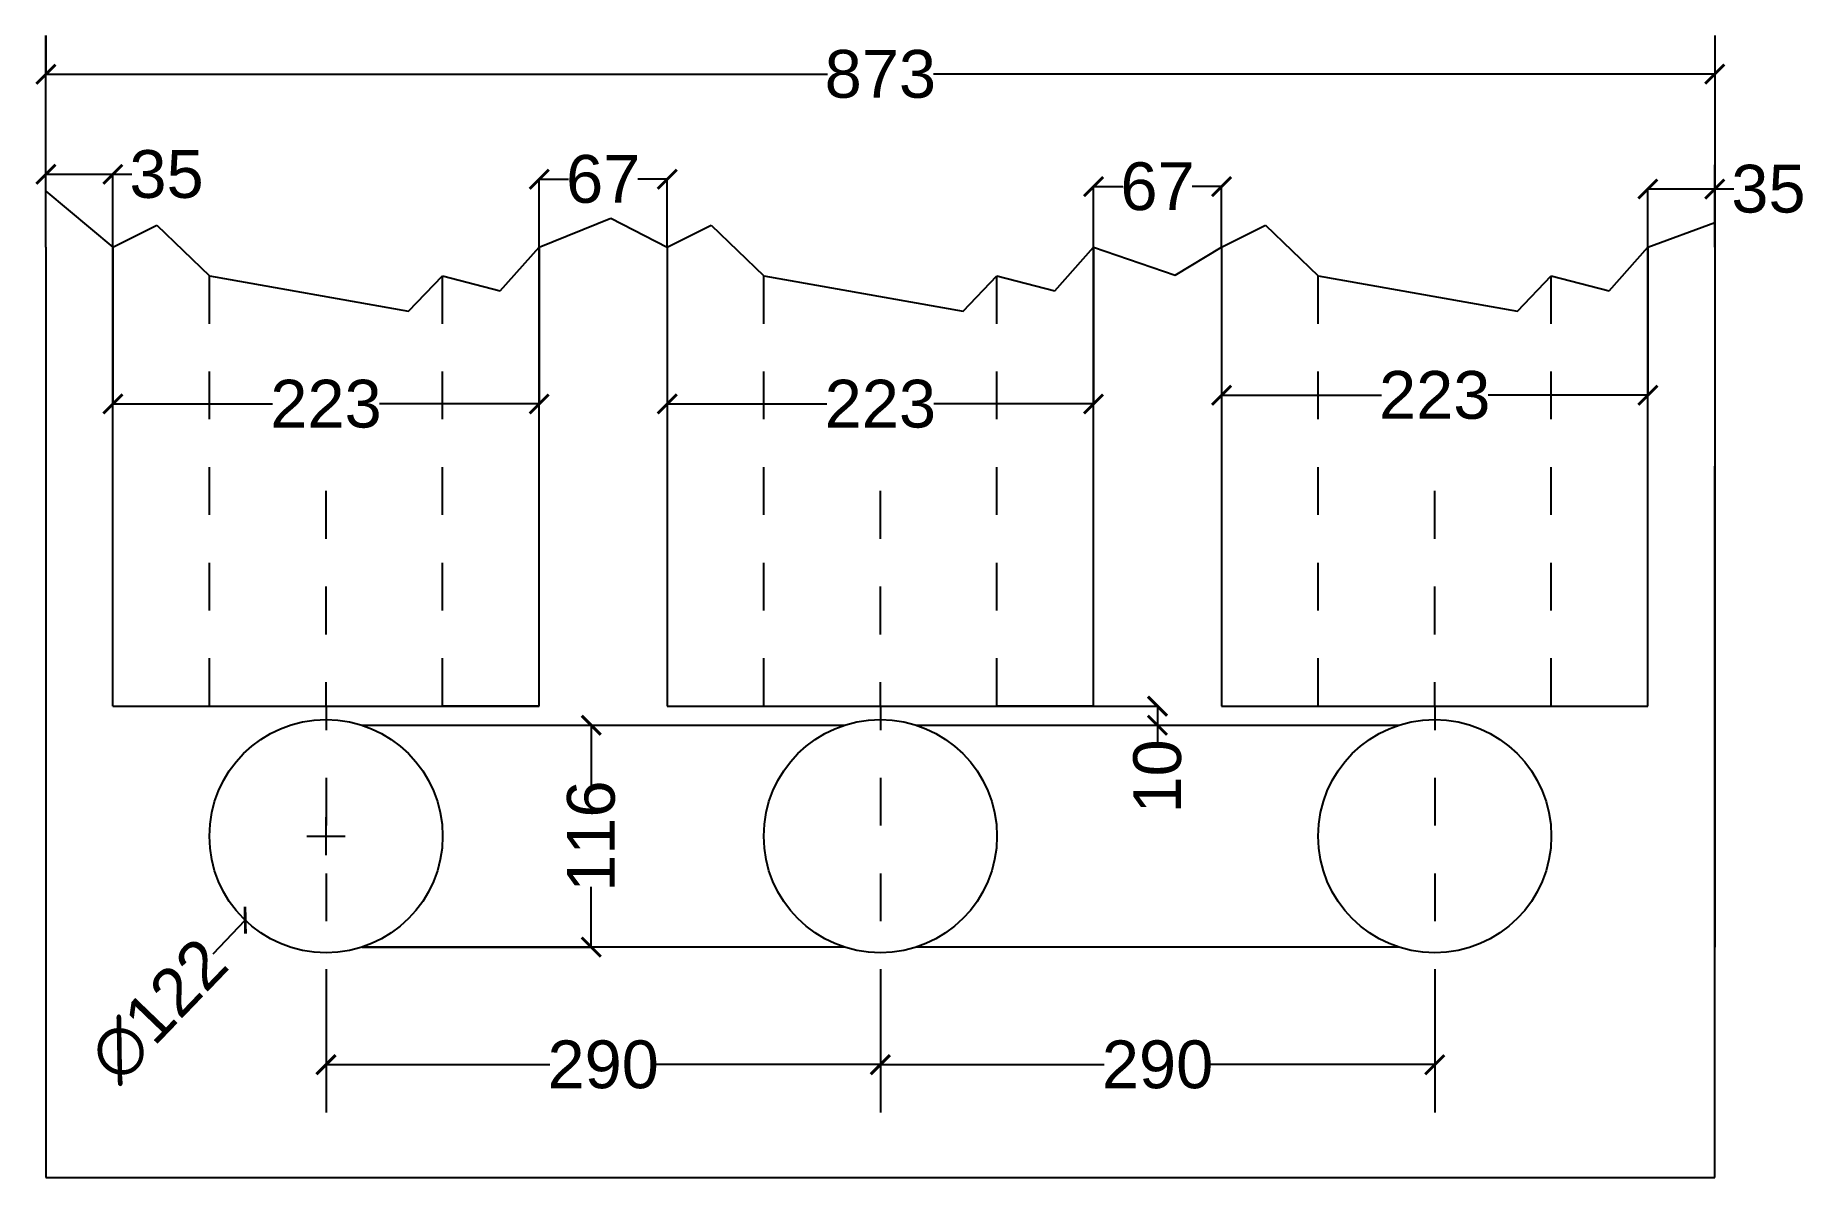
# Model space of a CAD drawing. Header units: inches. Extents: x -4989 to 287, y -2062 to 251.
# Drawn here: x -4989 to -4063, y -2062 to -1465 of the extents above.
import ezdxf

# ---------------------------------------------------------------- set-up
doc = ezdxf.new("R2010")
doc.units = ezdxf.units.IN
doc.header["$MEASUREMENT"] = 0
doc.styles.get("Standard").update_dxf_attribs({"font": 'arial.ttf'})
doc.dimstyles.get("Standard").update_dxf_attribs({"dimtxt": 25, "dimasz": 10, "dimexe": 0.18, "dimexo": 0.0625, "dimgap": 0.09, "dimtad": 0, "dimdec": 0, "dimzin": 0, "dimdsep": 46, "dimtxsty": 'Standard', "dimblk": 'ARCHTICK', "dimcen": 10, "dimadec": 0, "dimazin": 0, "dimtfac": 1, "dimtdec": 0, "dimtofl": 0, "dimtmove": 0, "dimatfit": 3, "dimldrblk": 'ARCHTICK', "dimfxl": 1, "dimtolj": 1, "dimtzin": 0, "dimarcsym": 0})

# ---------------------------------------------------------------- blocks, each defined once
blk = doc.blocks.new('_ArchTick')
at = {"color": 0, "linetype": 'ByBlock', "const_width": 0.15}
blk.add_lwpolyline([(-0.5, -0.5), (0.5, 0.5)], dxfattribs=at)
blk = doc.blocks.new('*D4')
at = {"color": 0, "lineweight": -2}
for p, q in [((-4836.59, -2003.3), (-4836.59, -2003.18)), ((-4836.59, -2003.36), (-4719.47, -2003.36)), ((-4546.59, -2003.36), (-4663.72, -2003.36)), ((-4546.59, -2003.3), (-4546.59, -2003.18))]:
    blk.add_line(p, q, dxfattribs=at)
at = {"layer": 'Defpoints', "color": 0}
for p in [(-4836.59, -2003.36), (-4546.59, -2003.36), (-4546.59, -2003.36)]:
    blk.add_point(p, dxfattribs=at)
at = {"color": 0, "lineweight": -2, "xscale": 10, "yscale": 10, "zscale": 10, "rotation": 180}
blk.add_blockref('_ArchTick', (-4836.59, -2003.36), dxfattribs=at)
at = {"color": 0, "lineweight": -2, "xscale": 10, "yscale": 10, "zscale": 10}
blk.add_blockref('_ArchTick', (-4546.59, -2003.36), dxfattribs=at)
at = {"color": 0, "insert": (-4691.59, -2003.36), "char_height": 25, "attachment_point": 5}
blk.add_mtext('\\A1;290', dxfattribs=at)
blk = doc.blocks.new('*D5')
at = {"color": 0, "lineweight": -2}
for p, q in [((-4546.59, -2003.24), (-4546.59, -2003.54)), ((-4546.59, -2003.36), (-4429.47, -2003.36)), ((-4256.59, -2003.36), (-4373.72, -2003.36)), ((-4256.59, -2003.24), (-4256.59, -2003.54))]:
    blk.add_line(p, q, dxfattribs=at)
at = {"layer": 'Defpoints', "color": 0}
for p in [(-4546.59, -2003.18), (-4256.59, -2003.18), (-4256.59, -2003.36)]:
    blk.add_point(p, dxfattribs=at)
at = {"color": 0, "lineweight": -2, "xscale": 10, "yscale": 10, "zscale": 10, "rotation": 180}
blk.add_blockref('_ArchTick', (-4546.59, -2003.36), dxfattribs=at)
at = {"color": 0, "lineweight": -2, "xscale": 10, "yscale": 10, "zscale": 10}
blk.add_blockref('_ArchTick', (-4256.59, -2003.36), dxfattribs=at)
at = {"color": 0, "insert": (-4401.59, -2003.36), "char_height": 25, "attachment_point": 5}
blk.add_mtext('\\A1;290', dxfattribs=at)
blk = doc.blocks.new('*D6')
at = {"color": 0, "lineweight": -2}
for p, q in [((-4948.09, -1575.92), (-4948.09, -1658.04)), ((-4725.09, -1575.92), (-4725.09, -1658.04)), ((-4948.09, -1657.86), (-4864.51, -1657.86)), ((-4725.09, -1657.86), (-4808.67, -1657.86))]:
    blk.add_line(p, q, dxfattribs=at)
at = {"layer": 'Defpoints', "color": 0}
for p in [(-4948.09, -1575.86), (-4725.09, -1575.86), (-4725.09, -1657.86)]:
    blk.add_point(p, dxfattribs=at)
at = {"color": 0, "lineweight": -2, "xscale": 10, "yscale": 10, "zscale": 10, "rotation": 180}
blk.add_blockref('_ArchTick', (-4948.09, -1657.86), dxfattribs=at)
at = {"color": 0, "lineweight": -2, "xscale": 10, "yscale": 10, "zscale": 10}
blk.add_blockref('_ArchTick', (-4725.09, -1657.86), dxfattribs=at)
at = {"color": 0, "insert": (-4836.59, -1657.86), "char_height": 25, "attachment_point": 5}
blk.add_mtext('\\A1;223', dxfattribs=at)
blk = doc.blocks.new('*D7')
at = {"color": 0, "lineweight": -2}
for p, q in [((-4658.09, -1575.92), (-4658.09, -1658.04)), ((-4435.09, -1575.92), (-4435.09, -1658.04)), ((-4658.09, -1657.86), (-4574.51, -1657.86)), ((-4435.09, -1657.86), (-4518.67, -1657.86))]:
    blk.add_line(p, q, dxfattribs=at)
at = {"layer": 'Defpoints', "color": 0}
for p in [(-4658.09, -1575.86), (-4435.09, -1575.86), (-4435.09, -1657.86)]:
    blk.add_point(p, dxfattribs=at)
at = {"color": 0, "lineweight": -2, "xscale": 10, "yscale": 10, "zscale": 10, "rotation": 180}
blk.add_blockref('_ArchTick', (-4658.09, -1657.86), dxfattribs=at)
at = {"color": 0, "lineweight": -2, "xscale": 10, "yscale": 10, "zscale": 10}
blk.add_blockref('_ArchTick', (-4435.09, -1657.86), dxfattribs=at)
at = {"color": 0, "insert": (-4546.59, -1657.86), "char_height": 25, "attachment_point": 5}
blk.add_mtext('\\A1;223', dxfattribs=at)
blk = doc.blocks.new('*D8')
at = {"color": 0, "lineweight": -2}
for p, q in [((-4368.09, -1575.92), (-4368.09, -1653.47)), ((-4145.09, -1575.92), (-4145.09, -1653.47)), ((-4368.09, -1653.29), (-4284.51, -1653.29)), ((-4145.09, -1653.29), (-4228.67, -1653.29))]:
    blk.add_line(p, q, dxfattribs=at)
at = {"layer": 'Defpoints', "color": 0}
for p in [(-4368.09, -1575.86), (-4145.09, -1575.86), (-4145.09, -1653.29)]:
    blk.add_point(p, dxfattribs=at)
at = {"color": 0, "lineweight": -2, "xscale": 10, "yscale": 10, "zscale": 10, "rotation": 180}
blk.add_blockref('_ArchTick', (-4368.09, -1653.29), dxfattribs=at)
at = {"color": 0, "lineweight": -2, "xscale": 10, "yscale": 10, "zscale": 10}
blk.add_blockref('_ArchTick', (-4145.09, -1653.29), dxfattribs=at)
at = {"color": 0, "insert": (-4256.59, -1653.29), "char_height": 25, "attachment_point": 5}
blk.add_mtext('\\A1;223', dxfattribs=at)
blk = doc.blocks.new('*D10')
at = {"color": 0, "lineweight": -2}
for p, q in [((-4836.59, -1893.86), (-4836.59, -1873.86)), ((-4846.59, -1883.86), (-4826.59, -1883.86)), ((-4895.64, -1945.32), (-4878.85, -1927.85))]:
    blk.add_line(p, q, dxfattribs=at)
at = {"layer": 'Defpoints', "color": 0}
for p in [(-4794.33, -1839.87), (-4878.85, -1927.85)]:
    blk.add_point(p, dxfattribs=at)
at = {"color": 0, "lineweight": -2, "xscale": 10, "yscale": 10, "zscale": 10, "rotation": 46.14806774297923}
blk.add_blockref('_ArchTick', (-4878.85, -1927.85), dxfattribs=at)
at = {"color": 0, "insert": (-4924.17, -1975.02), "char_height": 25, "attachment_point": 5, "rotation": 46.14807}
blk.add_mtext('\\A1;∅122', dxfattribs=at)
blk = doc.blocks.new('*D11')
at = {"color": 0, "lineweight": -2}
for p, q in [((-4817.64, -1825.86), (-4697.67, -1825.86)), ((-4697.85, -1825.86), (-4697.85, -1857.34)), ((-4697.85, -1941.86), (-4697.85, -1910.38)), ((-4817.64, -1941.86), (-4697.67, -1941.86))]:
    blk.add_line(p, q, dxfattribs=at)
at = {"layer": 'Defpoints', "color": 0}
for p in [(-4817.7, -1825.86), (-4817.7, -1941.86), (-4697.85, -1941.86)]:
    blk.add_point(p, dxfattribs=at)
at = {"color": 0, "lineweight": -2, "xscale": 10, "yscale": 10, "zscale": 10}
for p, rotation in [((-4697.85, -1825.86), 90), ((-4697.85, -1941.86), 270)]:
    blk.add_blockref('_ArchTick', p, dxfattribs=dict(at, rotation=rotation))
at = {"color": 0, "insert": (-4697.85, -1883.86), "char_height": 25, "attachment_point": 5, "rotation": 90}
blk.add_mtext('\\A1;116', dxfattribs=at)
blk = doc.blocks.new('*D14')
at = {"color": 0, "lineweight": -2}
for p, q in [((-4435.03, -1815.86), (-4401.45, -1815.86)), ((-4401.63, -1815.86), (-4401.63, -1825.86)), ((-4527.64, -1825.86), (-4401.45, -1825.86)), ((-4401.63, -1825.86), (-4401.63, -1835.86))]:
    blk.add_line(p, q, dxfattribs=at)
at = {"layer": 'Defpoints', "color": 0}
for p in [(-4435.09, -1815.86), (-4527.7, -1825.86), (-4401.63, -1825.86)]:
    blk.add_point(p, dxfattribs=at)
at = {"color": 0, "lineweight": -2, "xscale": 10, "yscale": 10, "zscale": 10}
for p, rotation in [((-4401.63, -1815.86), 90), ((-4401.63, -1825.86), 270)]:
    blk.add_blockref('_ArchTick', p, dxfattribs=dict(at, rotation=rotation))
at = {"color": 0, "insert": (-4401.63, -1852.64), "char_height": 25, "attachment_point": 5, "rotation": 90}
blk.add_mtext('\\A1;10', dxfattribs=at)
blk = doc.blocks.new('*D16')
at = {"color": 0, "lineweight": -2}
for p, q in [((-4725.09, -1575.8), (-4725.09, -1540.14)), ((-4725.09, -1540.32), (-4709.66, -1540.32)), ((-4658.09, -1540.32), (-4673.53, -1540.32)), ((-4658.09, -1575.8), (-4658.09, -1540.14))]:
    blk.add_line(p, q, dxfattribs=at)
at = {"layer": 'Defpoints', "color": 0}
for p in [(-4658.09, -1540.32), (-4725.09, -1575.86), (-4658.09, -1575.86)]:
    blk.add_point(p, dxfattribs=at)
at = {"color": 0, "lineweight": -2, "xscale": 10, "yscale": 10, "zscale": 10, "rotation": 180}
blk.add_blockref('_ArchTick', (-4725.09, -1540.32), dxfattribs=at)
at = {"color": 0, "lineweight": -2, "xscale": 10, "yscale": 10, "zscale": 10}
blk.add_blockref('_ArchTick', (-4658.09, -1540.32), dxfattribs=at)
at = {"color": 0, "insert": (-4691.59, -1540.32), "char_height": 25, "attachment_point": 5}
blk.add_mtext('\\A1;67', dxfattribs=at)
blk = doc.blocks.new('*D17')
at = {"color": 0, "lineweight": -2}
for p, q in [((-4435.09, -1575.8), (-4435.09, -1543.97)), ((-4435.09, -1544.15), (-4419.66, -1544.15)), ((-4368.09, -1544.15), (-4383.53, -1544.15)), ((-4368.09, -1575.8), (-4368.09, -1543.97))]:
    blk.add_line(p, q, dxfattribs=at)
at = {"layer": 'Defpoints', "color": 0}
for p in [(-4368.09, -1544.15), (-4435.09, -1575.86), (-4368.09, -1575.86)]:
    blk.add_point(p, dxfattribs=at)
at = {"color": 0, "lineweight": -2, "xscale": 10, "yscale": 10, "zscale": 10, "rotation": 180}
blk.add_blockref('_ArchTick', (-4435.09, -1544.15), dxfattribs=at)
at = {"color": 0, "lineweight": -2, "xscale": 10, "yscale": 10, "zscale": 10}
blk.add_blockref('_ArchTick', (-4368.09, -1544.15), dxfattribs=at)
at = {"color": 0, "insert": (-4401.59, -1544.15), "char_height": 25, "attachment_point": 5}
blk.add_mtext('\\A1;67', dxfattribs=at)
blk = doc.blocks.new('*D18')
at = {"color": 0, "lineweight": -2}
for p, q in [((-4983.09, -1546.55), (-4983.09, -1537.58)), ((-4983.09, -1537.76), (-4948.09, -1537.76)), ((-4948.09, -1575.8), (-4948.09, -1537.58)), ((-4948.09, -1537.76), (-4938.09, -1537.76))]:
    blk.add_line(p, q, dxfattribs=at)
at = {"layer": 'Defpoints', "color": 0}
for p in [(-4948.09, -1537.76), (-4983.09, -1546.61), (-4948.09, -1575.86)]:
    blk.add_point(p, dxfattribs=at)
at = {"color": 0, "lineweight": -2, "xscale": 10, "yscale": 10, "zscale": 10, "rotation": 180}
blk.add_blockref('_ArchTick', (-4983.09, -1537.76), dxfattribs=at)
at = {"color": 0, "lineweight": -2, "xscale": 10, "yscale": 10, "zscale": 10}
blk.add_blockref('_ArchTick', (-4948.09, -1537.76), dxfattribs=at)
at = {"color": 0, "insert": (-4920.01, -1537.76), "char_height": 25, "attachment_point": 5}
blk.add_mtext('\\A1;35', dxfattribs=at)
blk = doc.blocks.new('*D19')
at = {"color": 0, "lineweight": -2}
for p, q in [((-4145.09, -1575.86), (-4145.09, -1545.25)), ((-4145.09, -1545.43), (-4110.09, -1545.43)), ((-4110.09, -1562.91), (-4110.09, -1545.25)), ((-4110.09, -1545.43), (-4100.09, -1545.43))]:
    blk.add_line(p, q, dxfattribs=at)
at = {"layer": 'Defpoints', "color": 0}
for p in [(-4110.09, -1545.43), (-4110.09, -1562.98), (-4145.09, -1575.92)]:
    blk.add_point(p, dxfattribs=at)
at = {"color": 0, "lineweight": -2, "xscale": 10, "yscale": 10, "zscale": 10, "rotation": 180}
blk.add_blockref('_ArchTick', (-4145.09, -1545.43), dxfattribs=at)
at = {"color": 0, "lineweight": -2, "xscale": 10, "yscale": 10, "zscale": 10}
blk.add_blockref('_ArchTick', (-4110.09, -1545.43), dxfattribs=at)
at = {"color": 0, "insert": (-4082.01, -1545.43), "char_height": 25, "attachment_point": 5}
blk.add_mtext('\\A1;35', dxfattribs=at)
blk = doc.blocks.new('*D20')
at = {"color": 0, "lineweight": -2}
for p, q in [((-4983.09, -1465.17), (-4983.09, -1485.57)), ((-4110.09, -1465.17), (-4110.09, -1485.57)), ((-4983.09, -1485.39), (-4574.32, -1485.39)), ((-4110.09, -1485.39), (-4518.87, -1485.39))]:
    blk.add_line(p, q, dxfattribs=at)
at = {"layer": 'Defpoints', "color": 0}
for p in [(-4983.09, -1465.11), (-4110.09, -1465.11), (-4110.09, -1485.39)]:
    blk.add_point(p, dxfattribs=at)
at = {"color": 0, "lineweight": -2, "xscale": 10, "yscale": 10, "zscale": 10, "rotation": 180}
blk.add_blockref('_ArchTick', (-4983.09, -1485.39), dxfattribs=at)
at = {"color": 0, "lineweight": -2, "xscale": 10, "yscale": 10, "zscale": 10}
blk.add_blockref('_ArchTick', (-4110.09, -1485.39), dxfattribs=at)
at = {"color": 0, "insert": (-4546.59, -1485.39), "char_height": 25, "attachment_point": 5}
blk.add_mtext('\\A1;873', dxfattribs=at)

msp = doc.modelspace()

# ---------------------------------------------------------------- linework, layer by layer
for p, q in [((-4983.09, -1546.61), (-4983.09, -1465.11)), ((-4110.09, -1465.11), (-4110.09, -1575.86)), ((-4110.09, -1575.86), (-4110.09, -1532.79)), ((-4983.09, -1575.86), (-4983.09, -1546.61)), ((-4983.09, -1546.61), (-4948.09, -1575.86)), ((-4725.09, -1575.86), (-4687.58, -1560.69)), ((-4687.58, -1560.69), (-4658.09, -1575.86)), ((-4145.09, -1575.86), (-4110.09, -1562.98)), ((-4948.09, -1575.86), (-4925.04, -1564.33)), ((-4925.04, -1564.33), (-4897.59, -1590.86)), ((-4658.09, -1575.86), (-4635.04, -1564.33)), ((-4635.04, -1564.33), (-4607.59, -1590.86)), ((-4368.09, -1575.86), (-4345.04, -1564.33)), ((-4345.04, -1564.33), (-4317.59, -1590.86)), ((-4983.09, -1575.86), (-4983.09, -1941.86)), ((-4948.09, -1815.86), (-4948.09, -1575.86)), ((-4745.4, -1598.65), (-4725.09, -1575.86)), ((-4725.09, -1815.86), (-4725.09, -1575.86)), ((-4658.09, -1575.86), (-4658.09, -1815.86)), ((-4455.4, -1598.65), (-4435.09, -1575.86)), ((-4435.09, -1815.86), (-4435.09, -1575.86)), ((-4435.09, -1575.86), (-4392.29, -1590.41)), ((-4392.29, -1590.41), (-4368.09, -1575.86)), ((-4368.09, -1575.86), (-4368.09, -1815.86)), ((-4165.4, -1598.65), (-4145.09, -1575.86)), ((-4145.09, -1815.86), (-4145.09, -1575.86)), ((-4110.09, -1575.86), (-4110.09, -1941.86)), ((-4897.59, -1615.86), (-4897.59, -1590.86)), ((-4897.59, -1590.86), (-4793.35, -1609.37)), ((-4793.35, -1609.37), (-4775.59, -1590.86)), ((-4775.59, -1615.86), (-4775.59, -1590.86)), ((-4775.59, -1590.86), (-4745.4, -1598.65)), ((-4607.59, -1615.86), (-4607.59, -1590.86)), ((-4607.59, -1590.86), (-4503.35, -1609.37)), ((-4503.35, -1609.37), (-4485.59, -1590.86)), ((-4485.59, -1615.86), (-4485.59, -1590.86)), ((-4485.59, -1590.86), (-4455.4, -1598.65)), ((-4317.59, -1615.86), (-4317.59, -1590.86)), ((-4317.59, -1590.86), (-4213.35, -1609.37)), ((-4213.35, -1609.37), (-4195.59, -1590.86)), ((-4195.59, -1615.86), (-4195.59, -1590.86)), ((-4195.59, -1590.86), (-4165.4, -1598.65)), ((-4897.59, -1665.86), (-4897.59, -1640.86)), ((-4775.59, -1665.86), (-4775.59, -1640.86)), ((-4607.59, -1665.86), (-4607.59, -1640.86)), ((-4485.59, -1665.86), (-4485.59, -1640.86)), ((-4317.59, -1665.86), (-4317.59, -1640.86)), ((-4195.59, -1665.86), (-4195.59, -1640.86)), ((-4897.59, -1715.86), (-4897.59, -1690.86)), ((-4775.59, -1715.86), (-4775.59, -1690.86)), ((-4607.59, -1715.86), (-4607.59, -1690.86)), ((-4485.59, -1715.86), (-4485.59, -1690.86)), ((-4317.59, -1715.86), (-4317.59, -1690.86)), ((-4195.59, -1715.86), (-4195.59, -1690.86)), ((-4110.09, -2062.43), (-4110.09, -1690.38)), ((-4836.59, -1728.36), (-4836.59, -1703.36)), ((-4546.59, -1728.36), (-4546.59, -1703.36)), ((-4256.59, -1728.36), (-4256.59, -1703.36)), ((-4897.59, -1765.86), (-4897.59, -1740.86)), ((-4775.59, -1765.86), (-4775.59, -1740.86)), ((-4607.59, -1765.86), (-4607.59, -1740.86)), ((-4485.59, -1765.86), (-4485.59, -1740.86)), ((-4317.59, -1765.86), (-4317.59, -1740.86)), ((-4195.59, -1765.86), (-4195.59, -1740.86)), ((-4836.59, -1778.36), (-4836.59, -1753.36)), ((-4546.59, -1778.36), (-4546.59, -1753.36)), ((-4256.59, -1778.36), (-4256.59, -1753.36)), ((-4897.59, -1815.86), (-4897.59, -1790.86)), ((-4775.59, -1815.86), (-4775.59, -1790.86)), ((-4607.59, -1815.86), (-4607.59, -1790.86)), ((-4485.59, -1815.86), (-4485.59, -1790.86)), ((-4317.59, -1815.86), (-4317.59, -1790.86)), ((-4195.59, -1815.86), (-4195.59, -1790.86)), ((-4836.59, -1815.86), (-4836.59, -1803.36)), ((-4546.59, -1815.86), (-4546.59, -1803.36)), ((-4256.59, -1815.86), (-4256.59, -1803.36)), ((-4948.09, -1815.86), (-4725.09, -1815.86)), ((-4948.09, -1815.86), (-4897.59, -1815.86)), ((-4948.09, -1815.86), (-4836.59, -1815.86)), ((-4836.59, -1815.86), (-4836.59, -1828.36)), ((-4725.09, -1815.86), (-4775.59, -1815.86)), ((-4658.09, -1815.86), (-4435.09, -1815.86)), ((-4658.09, -1815.86), (-4607.59, -1815.86)), ((-4658.09, -1815.86), (-4546.59, -1815.86)), ((-4546.59, -1815.86), (-4546.59, -1828.36)), ((-4435.09, -1815.86), (-4485.59, -1815.86)), ((-4368.09, -1815.86), (-4145.09, -1815.86)), ((-4368.09, -1815.86), (-4317.59, -1815.86)), ((-4368.09, -1815.86), (-4256.59, -1815.86)), ((-4317.59, -1815.86), (-4195.59, -1815.86)), ((-4256.59, -1815.86), (-4256.59, -1828.36)), ((-4817.7, -1825.86), (-4565.49, -1825.86)), ((-4527.7, -1825.86), (-4275.49, -1825.86)), ((-4836.59, -1853.36), (-4836.59, -1878.36)), ((-4546.59, -1853.36), (-4546.59, -1878.36)), ((-4256.59, -1853.36), (-4256.59, -1878.36)), ((-4836.59, -1903.36), (-4836.59, -1928.36)), ((-4546.59, -1903.36), (-4546.59, -1928.36)), ((-4256.59, -1903.36), (-4256.59, -1928.36)), ((-4983.09, -1941.86), (-4983.09, -2062.43)), ((-4565.49, -1941.86), (-4817.7, -1941.86)), ((-4275.49, -1941.86), (-4527.7, -1941.86)), ((-4836.59, -1953.36), (-4836.59, -1978.36)), ((-4546.59, -1953.36), (-4546.59, -1978.36)), ((-4256.59, -1953.36), (-4256.59, -1978.36)), ((-4836.59, -1978.36), (-4836.59, -2003.36)), ((-4546.59, -1978.36), (-4546.59, -2003.36)), ((-4256.59, -1978.36), (-4256.59, -2003.36)), ((-4836.59, -2003.36), (-4836.59, -2028.36)), ((-4546.59, -2003.36), (-4546.59, -2028.36)), ((-4256.59, -2003.36), (-4256.59, -2028.36)), ((-4983.09, -2062.43), (-4110.09, -2062.43))]:
    msp.add_line(p, q)
for centre in [(-4836.59, -1883.86), (-4546.59, -1883.86), (-4256.59, -1883.86)]:
    msp.add_circle(centre, 61)

# ---------------------------------------------------------------- dimensions: what is measured, and where the dimension line sits
for base, p1, p2, picture, middle in [((-4110.09, -1485.39), (-4983.09, -1465.11), (-4110.09, -1465.11), '*D20', (-4546.59, -1485.39)), ((-4948.09, -1537.76), (-4983.09, -1546.61), (-4948.09, -1575.86), '*D18', (-4920.01, -1537.76)), ((-4658.09, -1540.32), (-4725.09, -1575.86), (-4658.09, -1575.86), '*D16', (-4691.59, -1540.32)), ((-4368.09, -1544.15), (-4435.09, -1575.86), (-4368.09, -1575.86), '*D17', (-4401.59, -1544.15)), ((-4110.09, -1545.43), (-4145.09, -1575.92), (-4110.09, -1562.98), '*D19', (-4082.01, -1545.43)), ((-4725.09, -1657.86), (-4948.09, -1575.86), (-4725.09, -1575.86), '*D6', (-4836.59, -1657.86)), ((-4435.09, -1657.86), (-4658.09, -1575.86), (-4435.09, -1575.86), '*D7', (-4546.59, -1657.86)), ((-4145.09, -1653.29), (-4368.09, -1575.86), (-4145.09, -1575.86), '*D8', (-4256.59, -1653.29)), ((-4546.59, -2003.36), (-4836.59, -2003.36), (-4546.59, -2003.36), '*D4', (-4691.59, -2003.36)), ((-4256.59, -2003.36), (-4546.59, -2003.18), (-4256.59, -2003.18), '*D5', (-4401.59, -2003.36))]:
    dim = msp.add_linear_dim(base=base, p1=p1, p2=p2, dimstyle='Standard')
    dim.commit()
    dim.dimension.update_dxf_attribs({"geometry": picture, "text_midpoint": middle})
for base, p1, p2, picture, middle in [((-4401.63, -1825.86), (-4435.09, -1815.86), (-4527.7, -1825.86), '*D14', (-4401.63, -1852.64)), ((-4697.85, -1941.86), (-4817.7, -1825.86), (-4817.7, -1941.86), '*D11', (-4697.85, -1883.86))]:
    dim = msp.add_linear_dim(base=base, p1=p1, p2=p2, angle=90, dimstyle='Standard')
    dim.commit()
    dim.dimension.update_dxf_attribs({"geometry": picture, "text_midpoint": middle})
dim = msp.add_diameter_dim_2p(p1=(-4794.33, -1839.87), p2=(-4878.85, -1927.85), dimstyle='Standard')
dim.commit()
dim.dimension.update_dxf_attribs({"geometry": '*D10', "text_midpoint": (-4924.17, -1975.02), "dimtype": 163})

doc.saveas('drawing.dxf')
